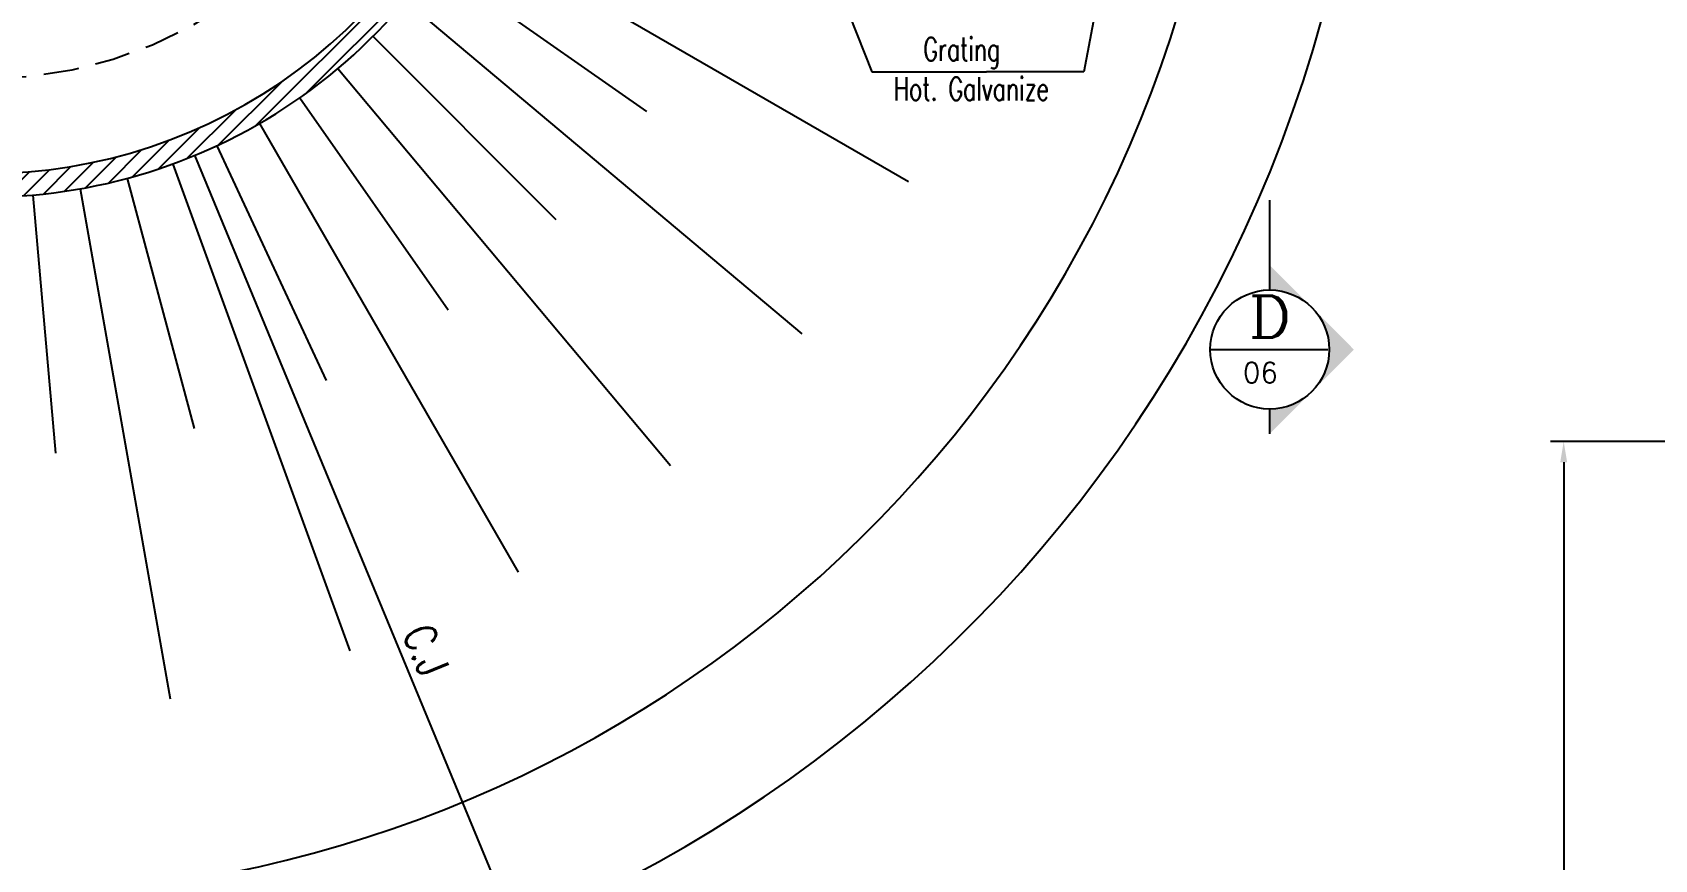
# Model space of a CAD drawing. Extents: x 0 to 9506, y 0 to 789.
# Drawn here: x 9388.32 to 9398.67, y 769.09 to 774.37 of the extents above; entities that cross this region are included whole.
import ezdxf
from ezdxf.enums import TextEntityAlignment as Align

# ---------------------------------------------------------------- set-up
doc = ezdxf.new("R2010")
doc.units = 0
doc.header["$LTSCALE"] = 3
doc.header["$MEASUREMENT"] = 0
doc.linetypes.add('DASHED2', pattern=[0.375, 0.25, -0.125])
doc.linetypes.add('HIDDEN', pattern=[0.375, 0.25, -0.125])
doc.layers.get('DEFPOINTS').update_dxf_attribs({"linetype": 'CONTINUOUS'})
for name, color, linetype in [('1WALL', 3, 'CONTINUOUS'), ('CUT', 1, 'DASHED2'), ('hid', 1, 'HIDDEN'), ('SEC.', 5, 'CONTINUOUS')]:
    doc.layers.add(name, color=color, linetype=linetype)
doc.styles.add('ROMANC', font='romanc.shx')
doc.styles.add('ROMANS', font='ROMANS.shx', dxfattribs={"width": 0.8})
doc.dimstyles.new('100 GHA', dxfattribs={"dimtxt": 0.135, "dimasz": 0.11, "dimexe": 0.06, "dimexo": 0.06, "dimgap": 0.025, "dimtad": 1, "dimdec": 0, "dimlfac": 100, "dimzin": 0, "dimdsep": 46, "dimtxsty": 'ROMANS', "dimcen": 0.5, "dimclrd": 1, "dimclre": 1, "dimclrt": 2, "dimadec": 0, "dimazin": 0, "dimtfac": 1, "dimtdec": 0, "dimtmove": 2, "dimatfit": 3, "dimfxl": 0.15, "dimtolj": 1, "dimtzin": 0, "dimlwd": -1, "dimlwe": -1, "dimarcsym": 0})

# ---------------------------------------------------------------- blocks, each defined once
blk = doc.blocks.new('*D315')
at = {"layer": '1WALL', "color": 1, "transparency": 16777216}
for p, q in [((9398.802835540893, 771.7583473700411), (9398.00289783344, 771.7583473700411)), ((9398.08689783344, 771.6263473700411), (9398.08689783344, 763.9903498891387)), ((9398.802847272511, 763.8583498891387), (9398.00289783344, 763.8583498891387))]:
    blk.add_line(p, q, dxfattribs=at)
for points in [[(9398.06489783344, 771.6263473700411), (9398.108897833441, 771.6263473700411), (9398.08689783344, 771.7583473700411)], [(9398.06489783344, 763.9903498891387), (9398.108897833441, 763.9903498891387), (9398.08689783344, 763.8583498891387)]]:
    blk.add_solid(points, dxfattribs=at)
at = {"layer": 'DEFPOINTS', "color": 0, "transparency": 16777216}
for p in [(9398.886835540894, 771.7583473700411), (9398.08689783344, 763.8583498891387), (9398.886847272512, 763.8583498891387)]:
    blk.add_point(p, dxfattribs=at)
at = {"layer": '1WALL', "color": 2, "transparency": 16777216, "insert": (9397.948897833438, 767.8083486295872), "char_height": 0.18, "attachment_point": 5, "rotation": 90, "style": 'ROMANS'}
blk.add_mtext('\\A1;790', dxfattribs=at)
blk = doc.blocks.new('SEC-1')
at = {"layer": 'SEC.'}
h = blk.add_hatch(color=9, dxfattribs=at)
h.paths.add_polyline_path([(-81.65216560798581, 0), (-40.82608280386192, -40.8260828043276, -0.4142135623731522), (-40.82608280386192, 40.8260828043567)])
h.paths.add_polyline_path([(-40.82608280386192, -40.8260828043276), (0, -81.6521656086843), (0, -57.73679999960586, -0.1989123673796554)])
h.paths.add_polyline_path([(-40.82608280386192, 40.8260828043567, -0.1989123673796816), (0, 57.73679999963497), (0, 81.65216560679255)])
at = {"layer": 'SEC.', "color": 9}
blk.add_line((0, 81.65216560679255), (0, 57.73679999998421), dxfattribs=at)
at = {"layer": 'SEC.', "color": 4}
blk.add_line((0, -57.73680000001331), (0, -144.9756075136829), dxfattribs=at)
blk.add_circle((0, 0), 57.73679999999998, dxfattribs=at)

msp = doc.modelspace()

# ---------------------------------------------------------------- hatches: boundary and pattern name
at = {"layer": '1WALL'}
h = msp.add_hatch(dxfattribs=at)
h.set_pattern_fill('ANSI31', color=1, scale=0.65, style=0)
h.set_pattern_definition([(45, (45.59462614780205, 36.570587305034), (-0.05745242597140698, 0.05745242597140699), [])])
edge = h.paths.add_edge_path()
edge.add_line((9396.648892531419, 774.8663564870068), (9390.922854115011, 774.8663564870068))
edge.add_arc((9388.016395789145, 776.8163564870067), 3.5, 33.85843665946493, 326.1415633405381, ccw=False)
edge.add_line((9390.922854115011, 778.7663564870068), (9396.648892531419, 778.7663564870066))
edge.add_arc((9388.016395789145, 776.8163564870067), 8.849999999998545, 11.735257474457626, 12.728943872678883, ccw=False)
edge.add_line((9396.681411657877, 778.6163564870067), (9390.84172762743, 778.6163564870068))
edge.add_arc((9388.016395789145, 776.8163564870067), 3.35, 32.50093917708018, 327.4990608229198)
edge.add_line((9390.84172762743, 775.0163564870068), (9396.528152364472, 775.0163564870068))
edge.add_arc((9388.016395789145, 776.8163564870067), 8.699999999998544, 348.0594560391999, 358.3520401327569)
edge.add_line((9396.712797406606, 776.5661587543143), (9396.862858421176, 776.5661587543143))
edge.add_arc((9388.016395789145, 776.8163564870067), 8.849999999998545, 348.2647425259516, 358.3799791660043, ccw=False)
edge.add_arc((9388.016395789145, 776.8163564870067), 8.849999999998545, 347.2710561273212, 348.2647425255424, ccw=False)

# ---------------------------------------------------------------- linework, layer by layer
at = {"layer": '1WALL', "color": 1}
for p, q in [((9391.393894863897, 774.8663564870068), (9393.90670903864, 773.4155825467953)), ((9391.393894863899, 774.8663564870068), (9393.906709038642, 773.4155825467953)), ((9390.883427944154, 774.8088389597763), (9392.235662791934, 773.8619939259299)), ((9390.697551340058, 774.5665998531024), (9393.226683747544, 772.4444057827834)), ((9390.491269523296, 774.3414827528543), (9391.658542970621, 773.1742093055248)), ((9390.266152423043, 774.1352009360883), (9392.388346493362, 771.6060685286022)), ((9390.266152423044, 774.1352009360892), (9392.388346493364, 771.6060685286031)), ((9390.023913316369, 773.9493243319941), (9390.970758350217, 772.5970894842123)), ((9389.766395789142, 773.7852675737597), (9391.417169729351, 770.9260432375079)), ((9389.495559705234, 773.644279232378), (9390.193206918371, 772.1481699557291)), ((9389.213466290781, 773.5274323142553), (9390.342662170038, 770.4249921338546)), ((9389.213466290781, 773.5274323142551), (9390.342662170038, 770.4249921338544)), ((9388.922262447, 773.4356160949947), (9389.349514181886, 771.8410909127815)), ((9388.32144088876, 773.3296750436859), (9388.465315317626, 771.6851827967014)), ((9388.624164410976, 773.3695293514638), (9389.197472183892, 770.1181394018868))]:
    msp.add_line(p, q, dxfattribs=at)
at = {"layer": '1WALL'}
msp.add_line((9391.403144165577, 768.6400226242829), (9389.35578780242, 773.5827781232163), dxfattribs=at)
at = {"layer": '1WALL', "color": 2}
for radius, start, end in [(8.849999999998545, 12.7289438731229, 347.2710561268771), (8.849999999998545, 12.7289438731229, 347.2710561273211), (7.961169337500905, 14.17822249137397, 345.821777508626)]:
    msp.add_arc((9388.016395789145, 776.8163564870067), radius, start, end, dxfattribs=at)
at = {"layer": '1WALL', "color": 4}
for radius, start, end in [(3.5, 33.85843665946486, 326.1415633405381), (3.35, 32.50093917708018, 327.4990608229198)]:
    msp.add_arc((9388.016395789145, 776.8163564870067), radius, start, end, dxfattribs=at)
at = {"layer": 'CUT'}
msp.add_line((9395.832267857642, 772.3449530669473), (9396.591006392042, 772.3449530669473), dxfattribs=at)
at = {"layer": 'hid', "color": 2, "ltscale": 0.3}
msp.add_circle((9388.016395789145, 776.8163564870067), 2.746728322670606, dxfattribs=at)

# ---------------------------------------------------------------- block references
at = {"layer": 'CUT', "xscale": 0.006570666666448233, "yscale": 0.006570666666448233, "zscale": 0.006570666666448233, "rotation": 180}
msp.add_blockref('SEC-1', (9396.211637124843, 772.3449530669473), dxfattribs=at)

# ---------------------------------------------------------------- texts
at = {"layer": '1WALL', "color": 3, "style": 'ROMANS', "width": 0.7}
for s, p in [('Grating', (9394.002479586452, 774.1855772722641)), ('Hot. Galvanize', (9393.813988344678, 773.9330520635134))]:
    msp.add_text(s, height=0.1472, dxfattribs=at).set_placement(p)
at = {"layer": '1WALL', "color": 4, "insert": (9390.830030599835, 770.4283212065209), "char_height": 0.198, "attachment_point": 5, "rotation": 292.4999999999876, "style": 'ROMANS'}
msp.add_mtext('C.J', dxfattribs=at)
at = {"layer": 'CUT', "color": 4, "style": 'ROMANC', "width": 1.1}
msp.add_text('D', height=0.2644693333333333, dxfattribs=at).set_placement((9396.21388307316, 772.5547723784107), align=Align.MIDDLE)
at = {"layer": 'CUT', "color": 1, "style": 'ROMANS'}
msp.add_text('06', height=0.1300992, dxfattribs=at).set_placement((9396.040809773729, 772.1326773472533))

# ---------------------------------------------------------------- dimensions: what is measured, and where the dimension line sits
at = {"layer": '1WALL'}
dim = msp.add_linear_dim(base=(9398.08689783344, 763.8583498891387), p1=(9398.88683554089, 771.7583473700406), p2=(9398.886847272508, 763.8583498891385), angle=90, dimstyle='100 GHA', override={"dimscale": 1.2, "dimtxt": 0.15, "dimexe": 0.07, "dimexo": 0.07, "dimgap": 0.04, "dimzin": 12, "dimadec": 1, "dimazin": 3, "dimfxl": 0.5}, dxfattribs=at)
dim.commit()
dim.dimension.update_dxf_attribs({"geometry": '*D315', "text_midpoint": (9397.948897833438, 767.8083486295872)})

# ---------------------------------------------------------------- leaders
for points in [[(9395.286554421702, 775.5087300206635), (9395.026726494598, 774.1153566353007), (9394.404995383517, 774.1153566353007)], [(9393.170232756933, 775.3824674162881), (9393.673069392618, 774.1153566353007), (9394.404995383517, 774.1153566353007)]]:
    msp.add_leader(points, dimstyle='100 GHA', override={"dimscale": 1.2, "dimtxt": 0.15, "dimexe": 0.07, "dimexo": 0.07, "dimgap": 0.04, "dimzin": 12, "dimadec": 1, "dimazin": 3, "dimfxl": 0.5}, dxfattribs=at)

doc.saveas('drawing.dxf')
